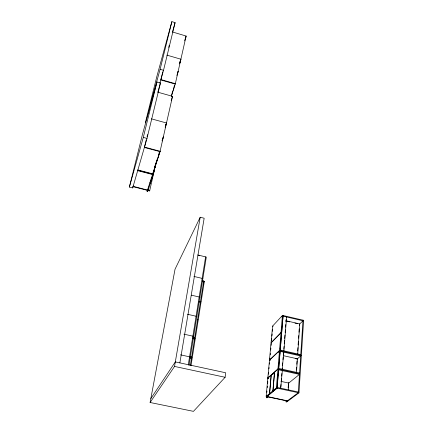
<?xml version="1.0" encoding="UTF-8"?>
<svg xmlns="http://www.w3.org/2000/svg" width="433" height="433" viewBox="0 0 433 433"><rect width="100%" height="100%" fill="white"/><g stroke="black" fill="none" stroke-linecap="round" stroke-linejoin="round"><path stroke-width="0.65" d="M286.137 400.514L286.04 401.851L286.684 401.992L298.959 392.845L303.63 320.312L283.117 315.522L281.791 316.945M302.997 320.16L298.288 392.704L286.04 401.851M296.41 370.058L296.589 367.46M296.805 364.213L297.027 360.965M297.704 350.995L297.931 347.639M298.11 344.955L298.337 341.599M298.564 338.249L298.748 335.564M298.976 332.208L299.203 328.853M299.43 325.502L299.522 324.16L302.959 320.788L283.063 316.144L282.836 316.388M296.481 372.456L297.401 358.8L283.642 355.731M297.72 354.134L299.76 323.927L285.98 320.723M288.156 387.849L288.4 384.564M288.248 389.635L288.779 382.404M283.907 350.854L286.608 316.967L286.375 317.216M280.784 387.151L280.995 384.536M281.255 381.278L281.466 378.664M281.672 376.055L281.883 373.446M282.305 368.153L282.197 369.468L283.799 352.181L283.404 354.373M282.516 365.528L282.722 362.903M282.987 359.623L283.198 356.998M283.826 349.085L284.043 346.427M284.254 343.775L284.519 340.452M284.676 338.46L284.941 335.142M285.152 332.484L285.369 329.827M285.58 327.175L285.791 324.517M286.002 321.86L286.213 319.208M277.943 375.243L278.051 373.939M279.258 359.46L279.366 358.151M279.691 354.21L279.799 352.895M280.129 348.928L280.243 347.602M282.284 323.029L282.392 321.703M277.06 388.071L278.619 369.279L277.954 369.127L274.582 372.136L272.979 390.734L273.651 390.88L277.06 388.071L276.384 387.925L272.979 390.734M278.251 352.451L280.167 350.622L281.634 332.966L280.985 332.82L271.042 342.936L269.472 360.083L270.111 360.224M287.193 400.99L266.76 396.666L277.093 388.152L283.117 315.522M276.384 387.925L277.954 369.127M277.97 368.9L279.496 350.681L280.151 350.827L278.641 369.046L277.97 368.9L267.838 377.955L268.487 378.096M269.472 360.083L279.512 350.476L280.985 332.82M281.001 332.62L282.435 315.5L283.068 315.652L281.65 332.771L281.001 332.62L271.058 342.741L272.584 326.098L282.435 315.5M272.904 390.799L274.506 372.207L271.226 375.135L269.591 393.537L270.257 393.678L273.575 390.945L272.904 390.799L269.591 393.537M269.515 393.602L271.15 375.2L267.821 378.177L266.154 396.379L266.809 396.52L270.181 393.743L269.515 393.602L266.154 396.379M267.838 377.955L269.456 360.283L279.496 350.681M268.07 396.942L266.999 397.824L266.344 397.683L266.528 395.675M266.831 392.32L266.955 390.977M267.258 387.627L267.383 386.285M267.626 383.606L267.81 381.592M268.054 378.907L268.238 376.899M268.482 374.215L268.666 372.207M268.974 368.851L269.093 367.509M269.402 364.158L269.526 362.816M269.829 359.466L269.954 358.123M270.257 354.768L270.381 353.431M270.685 350.075L270.869 348.067M271.112 345.382L271.296 343.369M271.54 340.69L271.724 338.676M271.973 335.997L272.151 333.984M272.4 331.299L272.584 329.291M179.868 362.886L204.16 218.232L200.198 217.225L175.035 269.223L150.105 402.495L193.448 411.35L225.128 377.284L225.701 372.775L175.322 361.907L150.852 398.522M190.358 365.317L203.726 281.017L202.444 280.714M190.996 365.761L192.225 357.977L191.527 357.826M203.683 281.169L204.338 281.32L201.123 301.666L200.457 301.509M188.306 364.689L205.605 256.883M188.972 365.512L206.297 257.05L197.762 254.967M150.105 402.495L174.542 366.432L200.198 217.225M158.11 157.293L159.268 152.335M173.281 90.248L174.407 85.436M157.834 92.197L172.529 96.337L160.01 151.647L144.378 147.474M172.469 31.972L186.13 36.042L175.257 84.094L160.789 79.97M151.512 178.358L150.457 182.98L149.85 182.823L150.468 182.942M152.405 176.22L151.794 178.894L151.182 178.732M154.527 168.318L155.382 164.708M153.158 174.726L155.783 163.192M147.523 189.957L148.118 190.114L153.396 174.006L155.761 163.593M133.055 186.666L149.645 190.926L156.216 162.002M156.259 162.997L157.119 159.36M171.387 96.332L172.653 90.887M148.07 190.168L147.664 191.397L147.074 191.24L147.372 189.93M147.664 191.397L147.967 190.087M148.118 190.114L148.86 186.872M147.004 138.398L160.448 82.984L156.973 81.994L142.414 134.576L129.37 187.056L132.698 187.906L147.004 138.398L143.296 137.396L156.973 81.994M159.864 83.239L163.522 70.308L175.094 22.619L171.863 21.65L156.8 76.673L145.418 122.485L160.102 69.323L171.863 21.65M137.808 170.126L137.683 170.645L153.168 174.688M146.246 139.859L144.492 147.09L160.134 151.269L152.773 173.844L160.129 151.117M147.047 136.574L147.523 134.603M162.781 71.84L160.903 79.558L175.381 83.688M168.718 47.397L169.189 45.47M132.698 187.906L133.018 186.596M133.272 185.833L133.148 186.342L149.748 190.607L149.645 190.926M172.561 31.658L175.094 22.619M129.37 187.056L143.296 137.396M157.872 92.045L160.448 82.984M184.653 40.881L186.13 36.042M185.14 39.398L185.914 36.875M179.89 62.374L180.875 59.186M179.993 62.173L180.907 59.213L166.846 55.11M179.5 63.884L180.68 60.057M177.373 73.767L178.158 71.239M176.875 75.477L178.055 71.689M171.338 96.483L175.36 83.629M171.203 100.548L172.529 96.337M165.687 125.429L166.505 122.88M165.168 127.199L166.516 122.994L151.361 118.826M165.254 127.064L166.277 123.887M162.148 140.552L163.365 136.785M162.121 140.952L163.246 137.304M147.074 191.24L152.551 174.526M203.726 281.017L203.564 281.293L202.281 280.99M203.672 282.446L204.338 281.32M200.306 301.833L200.468 301.568L199.158 301.265M200.208 302.461L200.371 302.196L199.056 301.893M272.66 374.475L273.661 373.587M282.089 370.837L282.327 370.626L280.681 388.455M297.13 359.038L300.675 355.964L280.146 351.363M266.344 397.683L267.415 396.801M266.982 396.482L287.425 400.817M277.152 387.448L298.332 392M277.093 388.152L298.959 392.845M174.542 366.432L225.128 377.284M267.821 378.177L268.465 378.312M280.936 381.381L288.73 383.064L299.474 374.388L278.614 369.814M190.379 356.695L191.684 356.976M180.474 354.838L190.336 356.987M191.565 357.593L192.263 357.745L195.278 338.655L194.59 338.503M189.616 357.247L191.57 357.669M190.157 358.08L191.462 358.362M278.728 368.445L299.566 373.024M278.668 369.127L299.522 373.706M192.615 338.595L194.531 339.023M269.456 360.283L270.089 360.424M295.192 358.573L297.157 359.011M183.955 334.173L193.632 336.333M193.427 337.388L194.742 337.68M192.658 337.908L195.315 338.433L198.233 319.965L197.556 319.808M280.254 350.037L300.756 354.638M279.512 350.476L280.167 350.622M280.2 350.698L301.368 355.45M197.589 319.592L198.265 319.749L201.091 301.871L200.425 301.72M187.538 314.282L196.82 316.404M272.584 326.098L273.196 326.238M285.748 320.961L289.682 321.876M294.933 323.094L297.552 323.7M191.424 295.182L199.894 297.157M193.908 276.427L202.866 278.56M198.244 255.448L199.553 255.762M137.883 169.953L153.396 174.006M137.786 170.299L153.282 174.347M160.102 69.323L163.522 70.308"/></g></svg>
